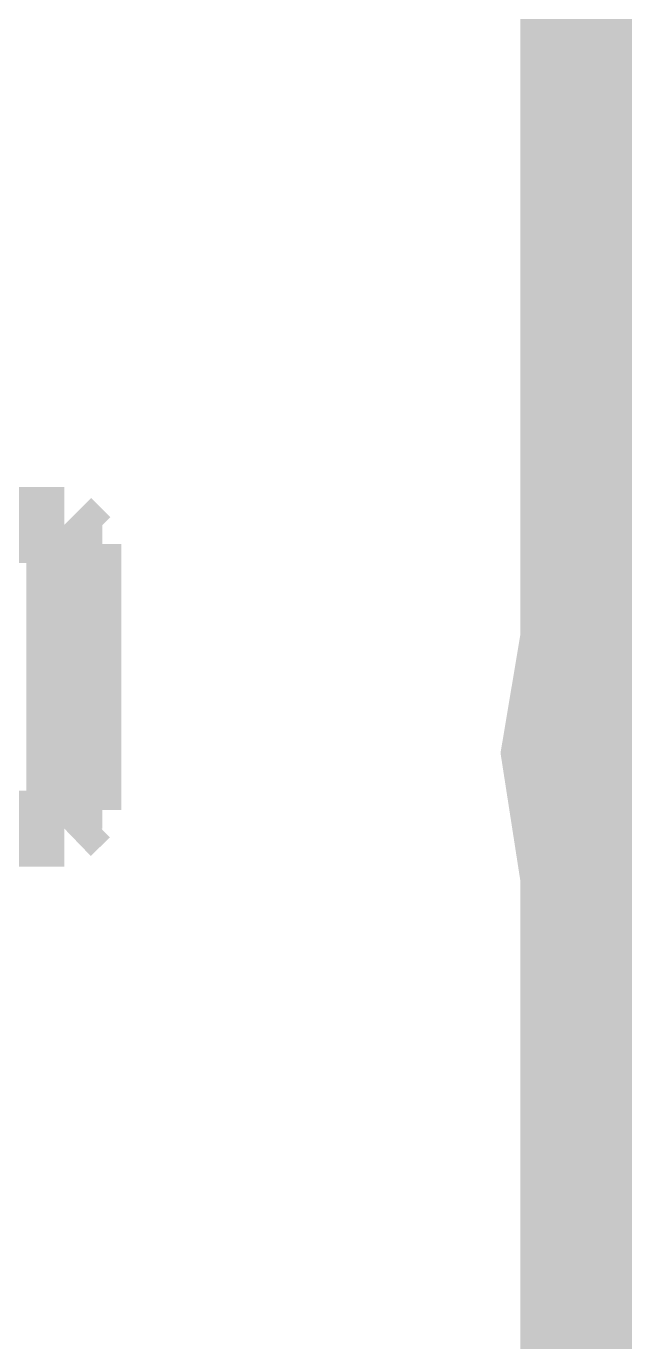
# Model space of a CAD drawing. Extents: x 0.1 to 11.6, y 0.3 to 16.2.
# Drawn here: x 7.9783 to 8.0309, y 8.815 to 8.9304 of the extents above; entities that cross this region are included whole.
import ezdxf

# ---------------------------------------------------------------- set-up
doc = ezdxf.new("R2010")
doc.units = 0
doc.header["$MEASUREMENT"] = 0

msp = doc.modelspace()

# ---------------------------------------------------------------- linework, layer by layer
at = {"color": 0}
for points, const_width in [([(8.02669, 5.91667), (8.02669, 9.22835)], 0.01), ([(8.07335, 8.95665), (8.05333, 8.94), (8.03836, 8.91835), (8.02832, 8.89333), (8.02669, 8.86664)], 0.01), ([(8.04833, 8.93332), (8.03331, 8.91168), (8.02669, 8.88667)], 0.01), ([(7.98167, 8.88667), (7.97499, 8.88667)], 0.00667), ([(7.98167, 8.87999), (7.98167, 8.88667)], 0.00667), ([(7.98335, 8.88499), (7.98167, 8.88667)], 0.00667), ([(8.02669, 8.88667), (8.02333, 8.86664), (8.02669, 8.845)], 0.00667), ([(7.98335, 8.88499), (7.98335, 8.87999)], 0.00667), ([(7.98167, 8.87999), (7.98167, 8.86003)], 0.00667), ([(7.98335, 8.87999), (7.98335, 8.86165)], 0.00667), ([(8.02669, 8.86664), (8.02832, 8.84), (8.03836, 8.815), (8.05333, 8.79335), (8.07335, 8.77501)], 0.01), ([(7.98167, 8.86003), (7.98335, 8.86165)], 0.00667), ([(7.97499, 8.86003), (7.98167, 8.86003)], 0.00667), ([(8.02669, 8.845), (8.03331, 8.81999), (8.04833, 8.79833)], 0.01)]:
    msp.add_lwpolyline(points, dxfattribs=dict(at, const_width=const_width))
at = {"color": 0, "const_width": 0.00667}
msp.add_lwpolyline([(8.03999, 8.85835), (8.04335, 8.86003), (8.04497, 8.86501), (8.04335, 8.86833), (8.03999, 8.87001), (8.035, 8.86833), (8.03331, 8.86501), (8.035, 8.86003), (8.03999, 8.85835)], close=True, dxfattribs=at)

doc.saveas('drawing.dxf')
